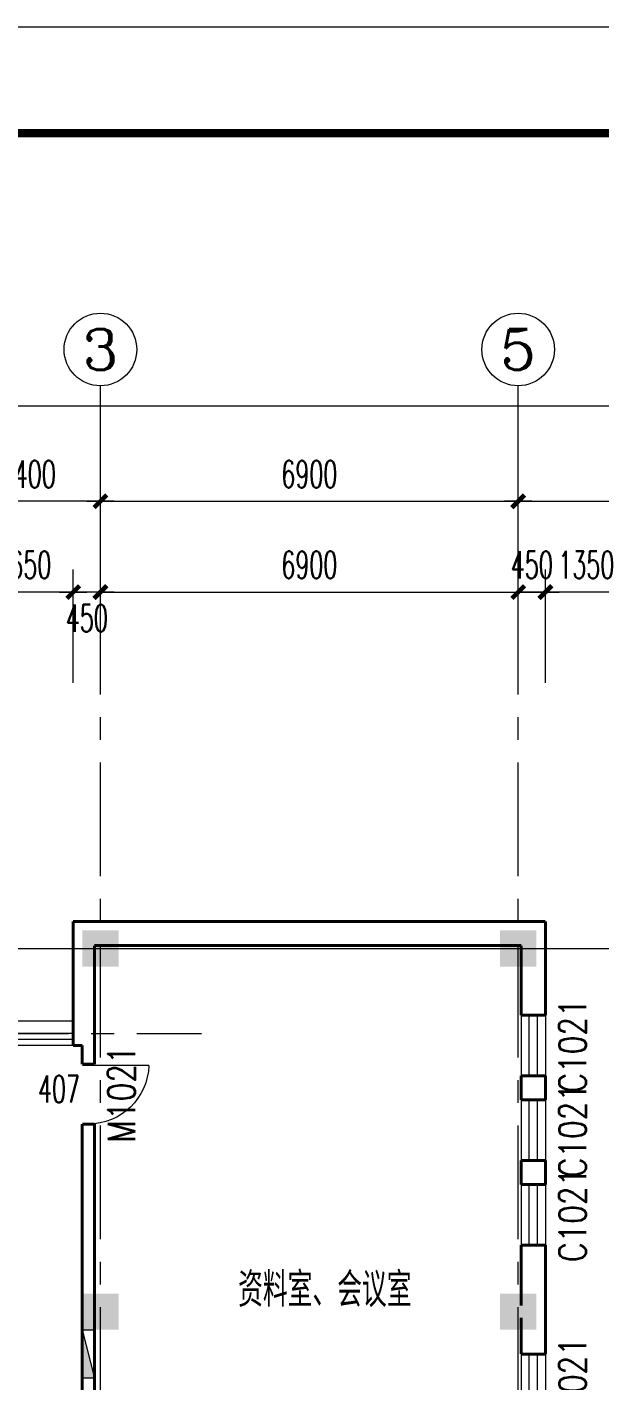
# Model space of a CAD drawing. Extents: x 1575758 to 1999219, y -897052 to -636879.
# Drawn here: x 1762084 to 1771545, y -771117 to -748741 of the extents above; entities that cross this region are included whole.
import ezdxf
from ezdxf.enums import TextEntityAlignment as Align

# ---------------------------------------------------------------- set-up
doc = ezdxf.new("R2010")
doc.units = 0
doc.header["$LTSCALE"] = 1500
doc.header["$MEASUREMENT"] = 0
doc.linetypes.add('CENTER', pattern=[2, 1.25, -0.25, 0.25, -0.25])
doc.layers.get('0').update_dxf_attribs({"linetype": 'CONTINUOUS', "lineweight": 5})
doc.layers.get('DEFPOINTS').update_dxf_attribs({"linetype": 'CONTINUOUS', "lineweight": 5})
for name, color, linetype, lineweight in [('AXIS', 7, 'CONTINUOUS', 5), ('AXIS_TEXT', 7, 'CONTINUOUS', 5), ('COLUMN', 7, 'CONTINUOUS', 5), ('DOTE', 7, 'CENTER', 5), ('PUB_DIM', 7, 'CONTINUOUS', 5), ('U型玻璃', 7, 'CONTINUOUS', 5), ('WALL', 7, 'CONTINUOUS', 5), ('WINDOW', 7, 'CONTINUOUS', 0), ('WINDOW_TEXT', 7, 'CONTINUOUS', 5), ('我的', 7, 'CONTINUOUS', 5), ('消火栓', 7, 'CONTINUOUS', 5)]:
    doc.layers.add(name, color=color, linetype=linetype, lineweight=lineweight)
doc.styles.add('_SIMPLEX', font='SIMPLEX.shx', dxfattribs={"width": 0.6})
doc.styles.add('COMPLEX', font='COMPLEX')
doc.styles.add('DIM_FONT', font='romans.shx', dxfattribs={"width": 0.6})
doc.styles.add('SIMPLEX', font='SIMPLEX.SHX', dxfattribs={"width": 0.6})
doc.dimstyles.new('NORMAL', dxfattribs={"dimscale": 1.5, "dimtxt": 300, "dimasz": 1, "dimexe": 250, "dimexo": 300, "dimgap": 150, "dimtad": 1, "dimdec": 0, "dimdsep": 46, "dimtxsty": 'DIM_FONT', "dimblk1": '_DIMX', "dimblk2": '_DIMX', "dimsah": 1, "dimcen": 2.5, "dimdle": 0.3, "dimclrd": 256, "dimclre": 256, "dimclrt": 256, "dimadec": 0, "dimazin": 0, "dimtfac": 1, "dimtdec": 0, "dimtix": 1, "dimtmove": 2, "dimatfit": 3, "dimldrblk": '_DIMX', "dimfxl": 1, "dimtvp": 1, "dimtolj": 1, "dimtzin": 0, "dimlwd": -1, "dimlwe": -1, "dimarcsym": 0})

# ---------------------------------------------------------------- blocks, each defined once
blk = doc.blocks.new('_FZH')
blk.add_solid([(0.5, -0.5), (-0.5, -0.5), (0.5, 0.5), (-0.5, 0.5)])
blk = doc.blocks.new('M_A2ZXL')
blk.add_line((-0.472, 0), (-0.472, -1))
blk.add_arc((-0.5, 0), 1, 271.6231, 0)
blk = doc.blocks.new('_WBLK')
for p, q in [((-0.5, 0.5), (0.5, 0.5)), ((0.5, 0.167), (-0.5, 0.167)), ((0.5, -0.167), (-0.5, -0.167)), ((-0.5, -0.5), (0.5, -0.5))]:
    blk.add_line(p, q)
at = {"layer": 'WINDOW_TEXT', "style": 'SIMPLEX', "flags": 9}
blk.add_attdef('A', text='', height=1, dxfattribs=at).set_placement((0, 1.5), align=Align.MIDDLE)
blk = doc.blocks.new('_AXISO')
blk.add_circle((0, 0), 0.5)
at = {"layer": 'AXIS_TEXT', "style": 'COMPLEX', "width": 1.041667}
blk.add_attdef('A', text='', height=0.56, dxfattribs=at).set_placement((-0.25, -0.28), (0.25, -0.28), align=Align.FIT)
blk = doc.blocks.new('_DIMX')
blk.add_line((-150, 0), (150, 0))
at = {"const_width": 50}
blk.add_lwpolyline([(-70, -70), (70, 70)], dxfattribs=at)
blk = doc.blocks.new('*D1924')
at = {"layer": 'DEFPOINTS', "color": 0, "lineweight": 5}
for p in [(1760895, -756579), (1760895, -759729), (1763295, -759729)]:
    blk.add_point(p, dxfattribs=at)
at = {"layer": 'PUB_DIM'}
for p, q in [((1760895, -759279), (1760895, -756204)), ((1763295, -759279), (1763295, -756204)), ((1763293, -756579), (1760896, -756579))]:
    blk.add_line(p, q, dxfattribs=at)
at = {"layer": 'PUB_DIM', "xscale": 1.5, "yscale": 1.5, "zscale": 1.5, "rotation": 180}
blk.add_blockref('_DIMX', (1760895, -756579), dxfattribs=at)
at = {"layer": 'PUB_DIM', "xscale": 1.5, "yscale": 1.5, "zscale": 1.5}
blk.add_blockref('_DIMX', (1763295, -756579), dxfattribs=at)
at = {"layer": 'PUB_DIM', "insert": (1762095, -756129), "char_height": 450, "attachment_point": 5, "style": 'DIM_FONT'}
blk.add_mtext('\\A1;2400', dxfattribs=at)
blk = doc.blocks.new('*D1925')
at = {"layer": 'DEFPOINTS', "color": 0, "lineweight": 5}
for p in [(1770195, -756579), (1763295, -759729), (1770195, -759729)]:
    blk.add_point(p, dxfattribs=at)
at = {"layer": 'PUB_DIM'}
for p, q in [((1763295, -759279), (1763295, -756204)), ((1770195, -759279), (1770195, -756204)), ((1763296, -756579), (1770193, -756579))]:
    blk.add_line(p, q, dxfattribs=at)
at = {"layer": 'PUB_DIM', "xscale": 1.5, "yscale": 1.5, "zscale": 1.5, "rotation": 180}
blk.add_blockref('_DIMX', (1763295, -756579), dxfattribs=at)
at = {"layer": 'PUB_DIM', "xscale": 1.5, "yscale": 1.5, "zscale": 1.5}
blk.add_blockref('_DIMX', (1770195, -756579), dxfattribs=at)
at = {"layer": 'PUB_DIM', "insert": (1766745, -756129), "char_height": 450, "attachment_point": 5, "style": 'DIM_FONT'}
blk.add_mtext('\\A1;6900', dxfattribs=at)
blk = doc.blocks.new('*D1929')
at = {"layer": 'DEFPOINTS', "color": 0, "lineweight": 5}
for p in [(1761195, -758079), (1761195, -760029), (1762845, -760029)]:
    blk.add_point(p, dxfattribs=at)
at = {"layer": 'PUB_DIM'}
for p, q in [((1761195, -759579), (1761195, -757704)), ((1762845, -759579), (1762845, -757704)), ((1762843, -758079), (1761196, -758079))]:
    blk.add_line(p, q, dxfattribs=at)
at = {"layer": 'PUB_DIM', "xscale": 1.5, "yscale": 1.5, "zscale": 1.5}
for p, rotation in [((1761195, -758079), 179.9999999999879), ((1762845, -758079), 359.9999999999879)]:
    blk.add_blockref('_DIMX', p, dxfattribs=dict(at, rotation=rotation))
at = {"layer": 'PUB_DIM', "insert": (1762020, -757629), "char_height": 450, "attachment_point": 5, "style": 'DIM_FONT'}
blk.add_mtext('\\A1;1650', dxfattribs=at)
blk = doc.blocks.new('*D1930')
at = {"layer": 'DEFPOINTS', "color": 0, "lineweight": 5}
for p in [(1762845, -758079), (1762845, -760029), (1763295, -760029)]:
    blk.add_point(p, dxfattribs=at)
at = {"layer": 'PUB_DIM'}
for p, q in [((1762845, -759579), (1762845, -757704)), ((1763295, -759579), (1763295, -757704)), ((1762843, -758079), (1762842, -758079)), ((1763295, -758079), (1762845, -758079)), ((1763296, -758079), (1763298, -758079))]:
    blk.add_line(p, q, dxfattribs=at)
at = {"layer": 'PUB_DIM', "xscale": 1.5, "yscale": 1.5, "zscale": 1.5}
for p, rotation in [((1762845, -758079), 0.001716370561048566), ((1763295, -758079), 180.0017163705611)]:
    blk.add_blockref('_DIMX', p, dxfattribs=dict(at, rotation=rotation))
at = {"layer": 'PUB_DIM', "insert": (1763070, -758511), "char_height": 450, "attachment_point": 5, "rotation": 0.0017, "style": 'DIM_FONT'}
blk.add_mtext('\\A1;450', dxfattribs=at)
blk = doc.blocks.new('*D1982')
at = {"layer": 'DEFPOINTS', "color": 0, "lineweight": 5}
for p in [(1770645, -758079), (1770645, -760029), (1771995, -760029)]:
    blk.add_point(p, dxfattribs=at)
at = {"layer": 'PUB_DIM'}
for p, q in [((1770645, -759579), (1770645, -757704)), ((1771995, -759579), (1771995, -757704)), ((1770643, -758079), (1770642, -758079)), ((1771995, -758079), (1770645, -758079)), ((1771996, -758079), (1771998, -758079))]:
    blk.add_line(p, q, dxfattribs=at)
at = {"layer": 'PUB_DIM', "xscale": 1.5, "yscale": 1.5, "zscale": 1.5}
for p, rotation in [((1770645, -758079), 359.9999999999803), ((1771995, -758079), 179.9999999999802)]:
    blk.add_blockref('_DIMX', p, dxfattribs=dict(at, rotation=rotation))
at = {"layer": 'PUB_DIM', "insert": (1771320, -757629), "char_height": 450, "attachment_point": 5, "style": 'DIM_FONT'}
blk.add_mtext('\\A1;1350', dxfattribs=at)
blk = doc.blocks.new('*D1988')
at = {"layer": 'DEFPOINTS', "color": 0, "lineweight": 5}
for p in [(1825495, -755000), (1825495, -759570), (1747545, -759876)]:
    blk.add_point(p, dxfattribs=at)
at = {"layer": 'PUB_DIM'}
for p, q in [((1747545, -759426), (1747545, -754625)), ((1825495, -759120), (1825495, -754625)), ((1747546, -755000), (1825493, -755000))]:
    blk.add_line(p, q, dxfattribs=at)
at = {"layer": 'PUB_DIM', "xscale": 1.5, "yscale": 1.5, "zscale": 1.5, "rotation": 180}
blk.add_blockref('_DIMX', (1747545, -755000), dxfattribs=at)
at = {"layer": 'PUB_DIM', "xscale": 1.5, "yscale": 1.5, "zscale": 1.5}
blk.add_blockref('_DIMX', (1825495, -755000), dxfattribs=at)
at = {"layer": 'PUB_DIM', "insert": (1786520, -754550), "char_height": 450, "attachment_point": 5, "style": 'DIM_FONT'}
blk.add_mtext('\\A1;77950', dxfattribs=at)
blk = doc.blocks.new('*D1996')
at = {"layer": 'DEFPOINTS', "color": 0, "lineweight": 5}
for p in [(1770195, -758079), (1763295, -760029), (1770195, -760029)]:
    blk.add_point(p, dxfattribs=at)
at = {"layer": 'PUB_DIM'}
for p, q in [((1763295, -759579), (1763295, -757704)), ((1770195, -759579), (1770195, -757704)), ((1763296, -758079), (1770193, -758079))]:
    blk.add_line(p, q, dxfattribs=at)
at = {"layer": 'PUB_DIM', "xscale": 1.5, "yscale": 1.5, "zscale": 1.5}
for p, rotation in [((1763295, -758079), 179.9997898307406), ((1770195, -758079), 359.9997898307406)]:
    blk.add_blockref('_DIMX', p, dxfattribs=dict(at, rotation=rotation))
at = {"layer": 'PUB_DIM', "insert": (1766745, -757629), "char_height": 450, "attachment_point": 5, "rotation": 359.9998, "style": 'DIM_FONT'}
blk.add_mtext('\\A1;6900', dxfattribs=at)
blk = doc.blocks.new('*D1997')
at = {"layer": 'DEFPOINTS', "color": 0, "lineweight": 5}
for p in [(1770195, -758079), (1770195, -760029), (1770645, -760029)]:
    blk.add_point(p, dxfattribs=at)
at = {"layer": 'PUB_DIM'}
for p, q in [((1770195, -759579), (1770195, -757704)), ((1770645, -759579), (1770645, -757704)), ((1770193, -758079), (1770192, -758079)), ((1770645, -758079), (1770195, -758079)), ((1770646, -758079), (1770648, -758079))]:
    blk.add_line(p, q, dxfattribs=at)
at = {"layer": 'PUB_DIM', "xscale": 1.5, "yscale": 1.5, "zscale": 1.5}
for p, rotation in [((1770195, -758079), 0.001506226381094516), ((1770645, -758079), 180.0015062263811)]:
    blk.add_blockref('_DIMX', p, dxfattribs=dict(at, rotation=rotation))
at = {"layer": 'PUB_DIM', "insert": (1770420, -757629), "char_height": 450, "attachment_point": 5, "rotation": 0.0015, "style": 'DIM_FONT'}
blk.add_mtext('\\A1;450', dxfattribs=at)
blk = doc.blocks.new('*D2142')
at = {"layer": 'DEFPOINTS', "color": 0, "lineweight": 5}
for p in [(1777095, -756579), (1770195, -759729), (1777095, -759729)]:
    blk.add_point(p, dxfattribs=at)
at = {"layer": 'PUB_DIM'}
for p, q in [((1770195, -759279), (1770195, -756204)), ((1777095, -759279), (1777095, -756204)), ((1770196, -756579), (1777093, -756579))]:
    blk.add_line(p, q, dxfattribs=at)
at = {"layer": 'PUB_DIM', "xscale": 1.5, "yscale": 1.5, "zscale": 1.5, "rotation": 180}
blk.add_blockref('_DIMX', (1770195, -756579), dxfattribs=at)
at = {"layer": 'PUB_DIM', "xscale": 1.5, "yscale": 1.5, "zscale": 1.5}
blk.add_blockref('_DIMX', (1777095, -756579), dxfattribs=at)
at = {"layer": 'PUB_DIM', "insert": (1773645, -756129), "char_height": 450, "attachment_point": 5, "style": 'DIM_FONT'}
blk.add_mtext('\\A1;6900', dxfattribs=at)
blk = doc.blocks.new('A$C68C06AB7')
at = {"layer": '消火栓'}
blk.add_hatch(color=256, dxfattribs=at).paths.add_polyline_path([(800, 200), (0, 200), (800, 0)])
blk.add_line((0, 200), (800, 0), dxfattribs=at)
blk.add_lwpolyline([(0, 200), (0, 0), (800, 0), (800, 200)], close=True, dxfattribs=at)

msp = doc.modelspace()

# ---------------------------------------------------------------- linework, layer by layer
at = {"layer": 'AXIS', "color": 250}
msp.add_lwpolyline([(1719244.9, -748740.9), (1719244.9, -850054.3), (1855965.4, -850054.3), (1855965.4, -748740.9)], close=True, dxfattribs=at)
at = {"layer": 'AXIS', "color": 0, "const_width": 140.2}
msp.add_lwpolyline([(1720997.7, -750493.7), (1720997.7, -848301.5), (1854212.6, -848301.5), (1854212.6, -750493.7)], close=True, dxfattribs=at)
at = {"layer": 'DOTE'}
for p, q in [((1763294.6, -798772.3), (1763294.6, -759701.8)), ((1770194.6, -798772.3), (1770194.6, -759701.8)), ((1754894.6, -765372.3), (1764961.8, -765372.3))]:
    msp.add_line(p, q, dxfattribs=at)
at = {"layer": 'PUB_DIM'}
for p, q in [((1763294.7, -759728.7), (1763294.6, -754670.1)), ((1770194.7, -759728.7), (1770194.6, -754670.1)), ((1741678.9, -763972.3), (1772636.2, -763972.3))]:
    msp.add_line(p, q, dxfattribs=at)
at = {"layer": 'U型玻璃'}
for p, q in [((1762844.6, -765172.3), (1761194.6, -765172.3)), ((1762844.6, -765372.3), (1761194.6, -765372.3)), ((1762844.6, -765472.3), (1761194.6, -765472.3)), ((1762844.6, -765572.3), (1761194.6, -765572.3))]:
    msp.add_line(p, q, dxfattribs=at)
at = {"layer": 'WALL', "const_width": 50}
for points in [[(1762844.6, -763522.3), (1762844.6, -765572.3)], [(1770644.6, -763522.3), (1762844.6, -763522.3)], [(1770644.6, -765072.3), (1770644.6, -763522.3)], [(1763194.6, -765884.3), (1763194.6, -763922.3)], [(1770244.6, -763922.3), (1763194.6, -763922.3)], [(1770244.6, -765072.3), (1770244.6, -763922.3)], [(1770644.6, -765072.3), (1770244.6, -765072.3)], [(1762994.6, -765572.3), (1762844.6, -765572.3)], [(1762994.6, -765884.3), (1762994.6, -765572.3)], [(1763194.6, -765884.3), (1762994.6, -765884.3)], [(1762994.6, -765884.3), (1763194.6, -765884.3)], [(1770644.6, -766072.3), (1770244.6, -766072.3)], [(1770244.6, -766472.3), (1770244.6, -766072.3)], [(1770644.6, -766472.3), (1770644.6, -766072.3)], [(1770644.6, -766472.3), (1770244.6, -766472.3)], [(1762994.6, -766872.6), (1763194.6, -766872.6)], [(1762994.6, -766872.6), (1762994.6, -775422.3)], [(1763194.6, -775422.3), (1763194.6, -766872.6)], [(1770644.6, -767472.3), (1770244.6, -767472.3)], [(1770244.6, -767872.3), (1770244.6, -767472.3)], [(1770644.6, -767872.3), (1770644.6, -767472.3)], [(1770644.6, -767872.3), (1770244.6, -767872.3)], [(1770644.6, -768872.3), (1770244.6, -768872.3)], [(1770244.6, -769872.3), (1770244.6, -768872.3)], [(1770644.6, -770672.3), (1770644.6, -768872.3)], [(1770244.6, -770672.3), (1770244.6, -770072.3)], [(1770644.6, -770672.3), (1770244.6, -770672.3)]]:
    msp.add_lwpolyline(points, dxfattribs=at)

# ---------------------------------------------------------------- block references
at = {"layer": 'COLUMN', "xscale": 600, "yscale": 600, "zscale": 600}
for p in [(1763294.6, -763972.3), (1770194.6, -763972.3), (1763294.6, -769972.3), (1770194.6, -769972.3)]:
    msp.add_blockref('_FZH', p, dxfattribs=at)
at = {"layer": 'PUB_DIM'}
ref = msp.add_blockref('_AXISO', (1763294.6, -754070.1), dxfattribs=dict(at, xscale=1200, yscale=1200, zscale=1200))
ref.add_attrib('A', '3', dxfattribs={"layer": 'AXIS_TEXT', "height": 672, "style": 'COMPLEX', "width": 1.339286}).set_placement((1762994.6, -754406.1), (1763594.6, -754406.1), align=Align.FIT)
ref = msp.add_blockref('_AXISO', (1770194.6, -754070.1), dxfattribs=dict(at, xscale=1200, yscale=1200, zscale=1200))
ref.add_attrib('A', '5', dxfattribs={"layer": 'AXIS_TEXT', "height": 672, "style": 'COMPLEX', "width": 1.339286}).set_placement((1769894.6, -754406.1), (1770494.6, -754406.1), align=Align.FIT)
at = {"layer": 'WINDOW'}
ref = msp.add_blockref('_WBLK', (1770444.6, -765572.3), dxfattribs=dict(at, xscale=1000, yscale=400, zscale=1000, rotation=270))
ref.add_attrib('A', 'C1021', dxfattribs={"layer": 'WINDOW_TEXT', "height": 450, "rotation": 90, "style": '_SIMPLEX', "width": 0.8, "flags": 8}).set_placement((1771094.6, -765572.3), align=Align.MIDDLE)
ref = msp.add_blockref('M_A2ZXL', (1763094.6, -766372.6), dxfattribs=dict(at, xscale=1000, yscale=-1000, zscale=1000, rotation=270))
ref.add_attrib('A', 'M1021', dxfattribs={"layer": 'WINDOW_TEXT', "height": 450, "rotation": 90, "style": '_SIMPLEX', "width": 0.8, "flags": 8}).set_placement((1763644.6, -766372.6, 600.5), align=Align.MIDDLE)
ref = msp.add_blockref('_WBLK', (1770444.6, -766972.3), dxfattribs=dict(at, xscale=1000, yscale=399.9999999995343, zscale=1000, rotation=270))
ref.add_attrib('A', 'C1021', dxfattribs={"layer": 'WINDOW_TEXT', "height": 450, "rotation": 90, "style": '_SIMPLEX', "width": 0.8, "flags": 8}).set_placement((1771094.6, -766972.3), align=Align.MIDDLE)
ref = msp.add_blockref('_WBLK', (1770444.6, -768372.3), dxfattribs=dict(at, xscale=1000, yscale=399.9999999997672, zscale=1000, rotation=270))
ref.add_attrib('A', 'C1021', dxfattribs={"layer": 'WINDOW_TEXT', "height": 450, "rotation": 90, "style": '_SIMPLEX', "width": 0.8, "flags": 8}).set_placement((1771094.6, -768372.3), align=Align.MIDDLE)
ref = msp.add_blockref('_WBLK', (1770444.6, -771172.3), dxfattribs=dict(at, xscale=1000, yscale=400, zscale=1000, rotation=270))
ref.add_attrib('A', 'C1021', dxfattribs={"layer": 'WINDOW_TEXT', "height": 450, "rotation": 90, "style": '_SIMPLEX', "width": 0.8, "flags": 8}).set_placement((1771094.6, -771172.3), align=Align.MIDDLE)
at = {"layer": '消火栓', "xscale": -1, "rotation": 90}
msp.add_blockref('A$C68C06AB7', (1763194.6, -770272.3), dxfattribs=at)

# ---------------------------------------------------------------- texts
at = {"layer": '我的', "color": 0, "lineweight": 5, "attachment_point": 1, "style": 'DIM_FONT'}
for s, insert, char_height, width in [('407', (1762263.7, -766067.6), 450, 1228.88), ('{\\fSimHei|b0|i0|c134|p2;资料室、会议室}', (1765569.1, -769337.7), 500, 5883.52)]:
    msp.add_mtext(s, dxfattribs=dict(at, insert=insert, char_height=char_height, width=width))

# ---------------------------------------------------------------- dimensions: what is measured, and where the dimension line sits
at = {"layer": 'PUB_DIM'}
for base, p1, p2, picture, middle in [((1825494.7, -754999.6), (1747544.7, -759875.6), (1825494.7, -759569.9), '*D1988', (1786519.7, -754549.6)), ((1760894.7, -756578.7), (1763294.7, -759728.7), (1760894.7, -759728.7), '*D1924', (1762094.7, -756128.7)), ((1770194.7, -756578.7), (1763294.7, -759728.7), (1770194.7, -759728.7), '*D1925', (1766744.7, -756128.7)), ((1777094.6, -756578.7), (1770194.7, -759728.7), (1777094.6, -759728.7), '*D2142', (1773644.7, -756128.7))]:
    dim = msp.add_linear_dim(base=base, p1=p1, p2=p2, dimstyle='NORMAL', dxfattribs=at)
    dim.commit()
    dim.dimension.update_dxf_attribs({"geometry": picture, "text_midpoint": middle})
for p1, p2, distance, picture, middle in [((1762844.7, -760028.7), (1761194.7, -760028.7), -1950, '*D1929', (1762019.7, -757628.7)), ((1763294.7, -760028.7), (1770194.7, -760028.7), 1950, '*D1996', (1766744.7, -757628.7)), ((1770644.7, -760028.7), (1770194.7, -760028.7), -1950, '*D1997', (1770419.7, -757628.7)), ((1771994.7, -760028.7), (1770644.7, -760028.7), -1950, '*D1982', (1771319.7, -757628.7))]:
    dim = msp.add_aligned_dim(p1=p1, p2=p2, distance=distance, dimstyle='NORMAL', dxfattribs=at)
    dim.commit()
    dim.dimension.update_dxf_attribs({"geometry": picture, "text_midpoint": middle})
dim = msp.add_linear_dim(base=(1762844.7, -758078.7), p1=(1763294.7, -760028.7), p2=(1762844.7, -760028.7), angle=180.00172, dimstyle='NORMAL', dxfattribs=at)
dim.commit()
dim.dimension.update_dxf_attribs({"geometry": '*D1930', "text_midpoint": (1763069.6, -758510.7), "dimtype": 161})

doc.saveas('drawing.dxf')
